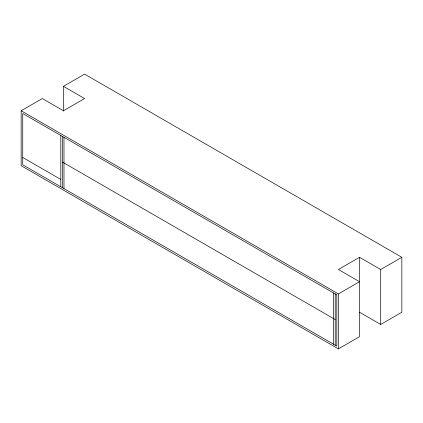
<?xml version="1.0" encoding="UTF-8"?>
<svg xmlns="http://www.w3.org/2000/svg" width="423" height="423" viewBox="0 0 423 423"><rect width="100%" height="100%" fill="white"/><g stroke="black" fill="none" stroke-linecap="round" stroke-linejoin="round"><path stroke-width="0.63" d="M359.55 312.237L380.7 324.452L401.85 312.237L401.85 257.29L380.7 269.499L359.55 257.29L359.55 336.66L338.4 348.875L21.15 165.71L21.15 110.763L42.3 98.548L63.45 110.763L84.6 98.548L63.45 86.34L63.45 111.196M63.45 86.34L84.6 74.125L401.85 257.29M359.55 257.29L338.4 269.499L359.55 281.713L338.4 293.922L21.15 110.763M62.393 162.046L335.228 319.566M22.736 157.467L60.806 179.447M380.7 269.499L380.7 324.452M338.4 293.922L338.4 348.875M335.228 293.922L335.228 345.21M333.641 293.007L333.641 344.296M63.979 137.316L63.979 188.605M62.393 136.402L62.393 187.69M60.806 135.487L60.806 186.776M336.814 294.836L22.736 113.507L22.736 164.796L336.814 346.125L336.814 294.836"/></g></svg>
